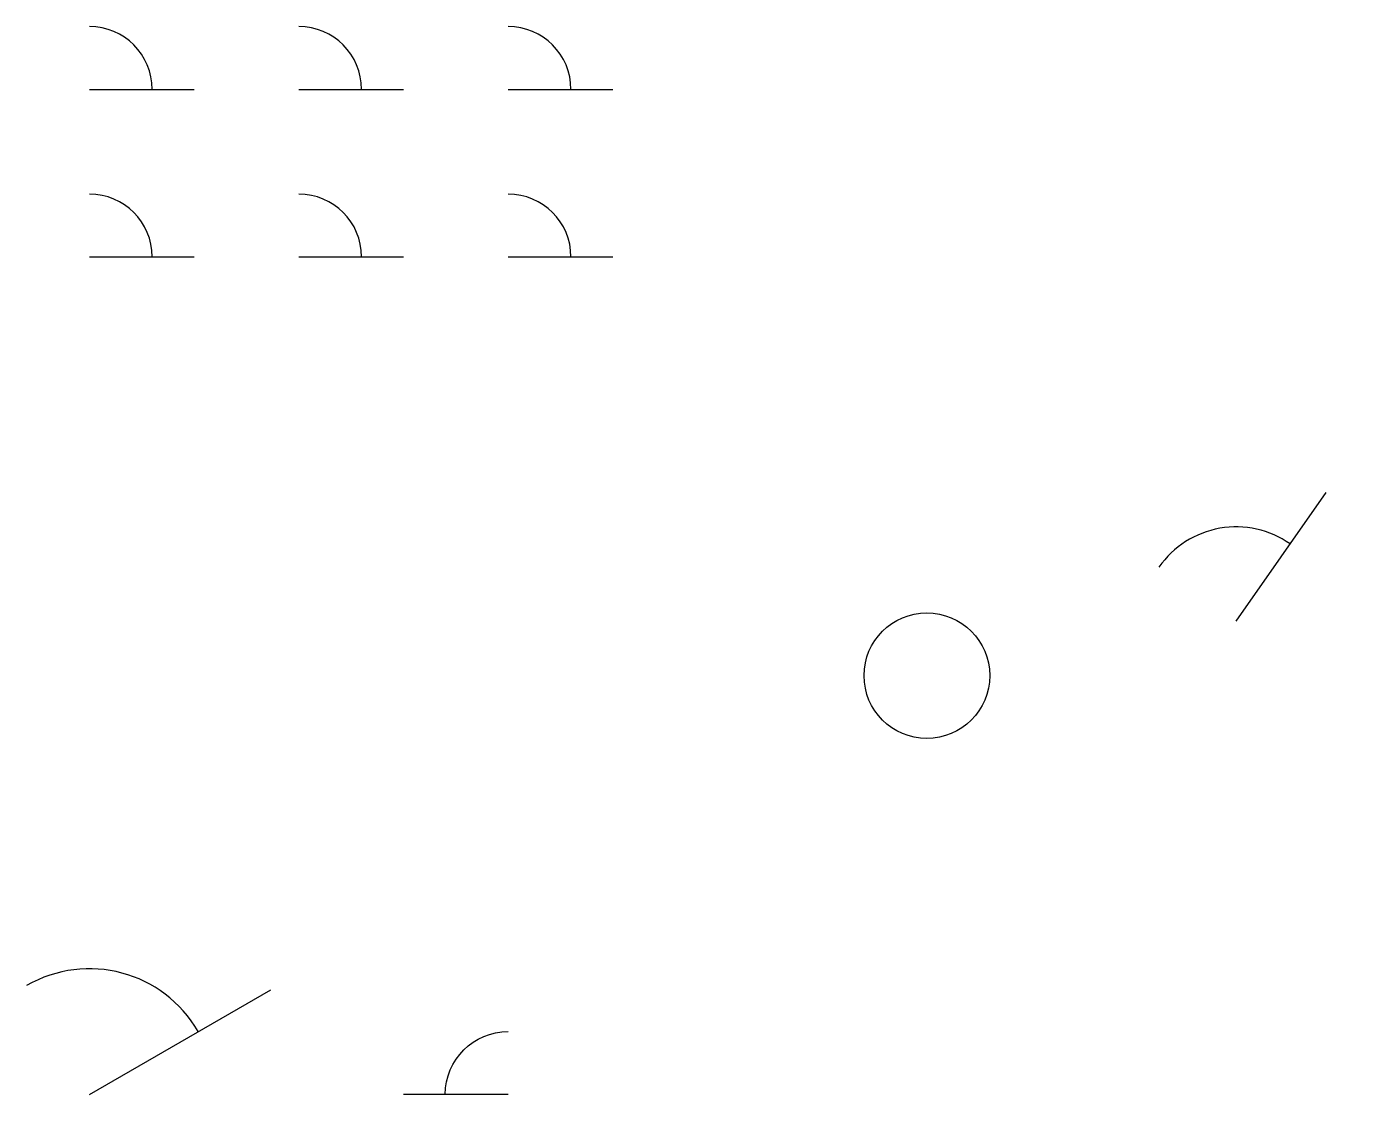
# Model space of a CAD drawing. Header units: millimetres. Extents: x -3 to 60.5, y 0 to 51.
import ezdxf

# ---------------------------------------------------------------- set-up
doc = ezdxf.new("R2010")
doc.units = ezdxf.units.MM

# ---------------------------------------------------------------- blocks, each defined once
blk = doc.blocks.new('INNER', base_point=(1, 1))
blk.add_line((1, 1), (6, 1))
blk.add_arc((1, 1), 3, 0, 90)
blk = doc.blocks.new('OUTER')
blk.add_circle((0, 0), 2)
at = {"rotation": 45}
blk.add_blockref('INNER', (10, 0), dxfattribs=at)

msp = doc.modelspace()

# ---------------------------------------------------------------- block references
at = {"row_count": 2, "column_count": 3, "row_spacing": 8, "column_spacing": 10}
msp.add_blockref('INNER', (0, 40), dxfattribs=at)
for name, p, xscale, yscale, rotation in [('OUTER', (40, 20), 1.5, 1.5, 10), ('INNER', (0, 0), 2, 2, 30)]:
    msp.add_blockref(name, p, dxfattribs=dict(xscale=xscale, yscale=yscale, rotation=rotation))
at = {"xscale": -1}
msp.add_blockref('INNER', (20, 0), dxfattribs=at)

doc.saveas('drawing.dxf')
